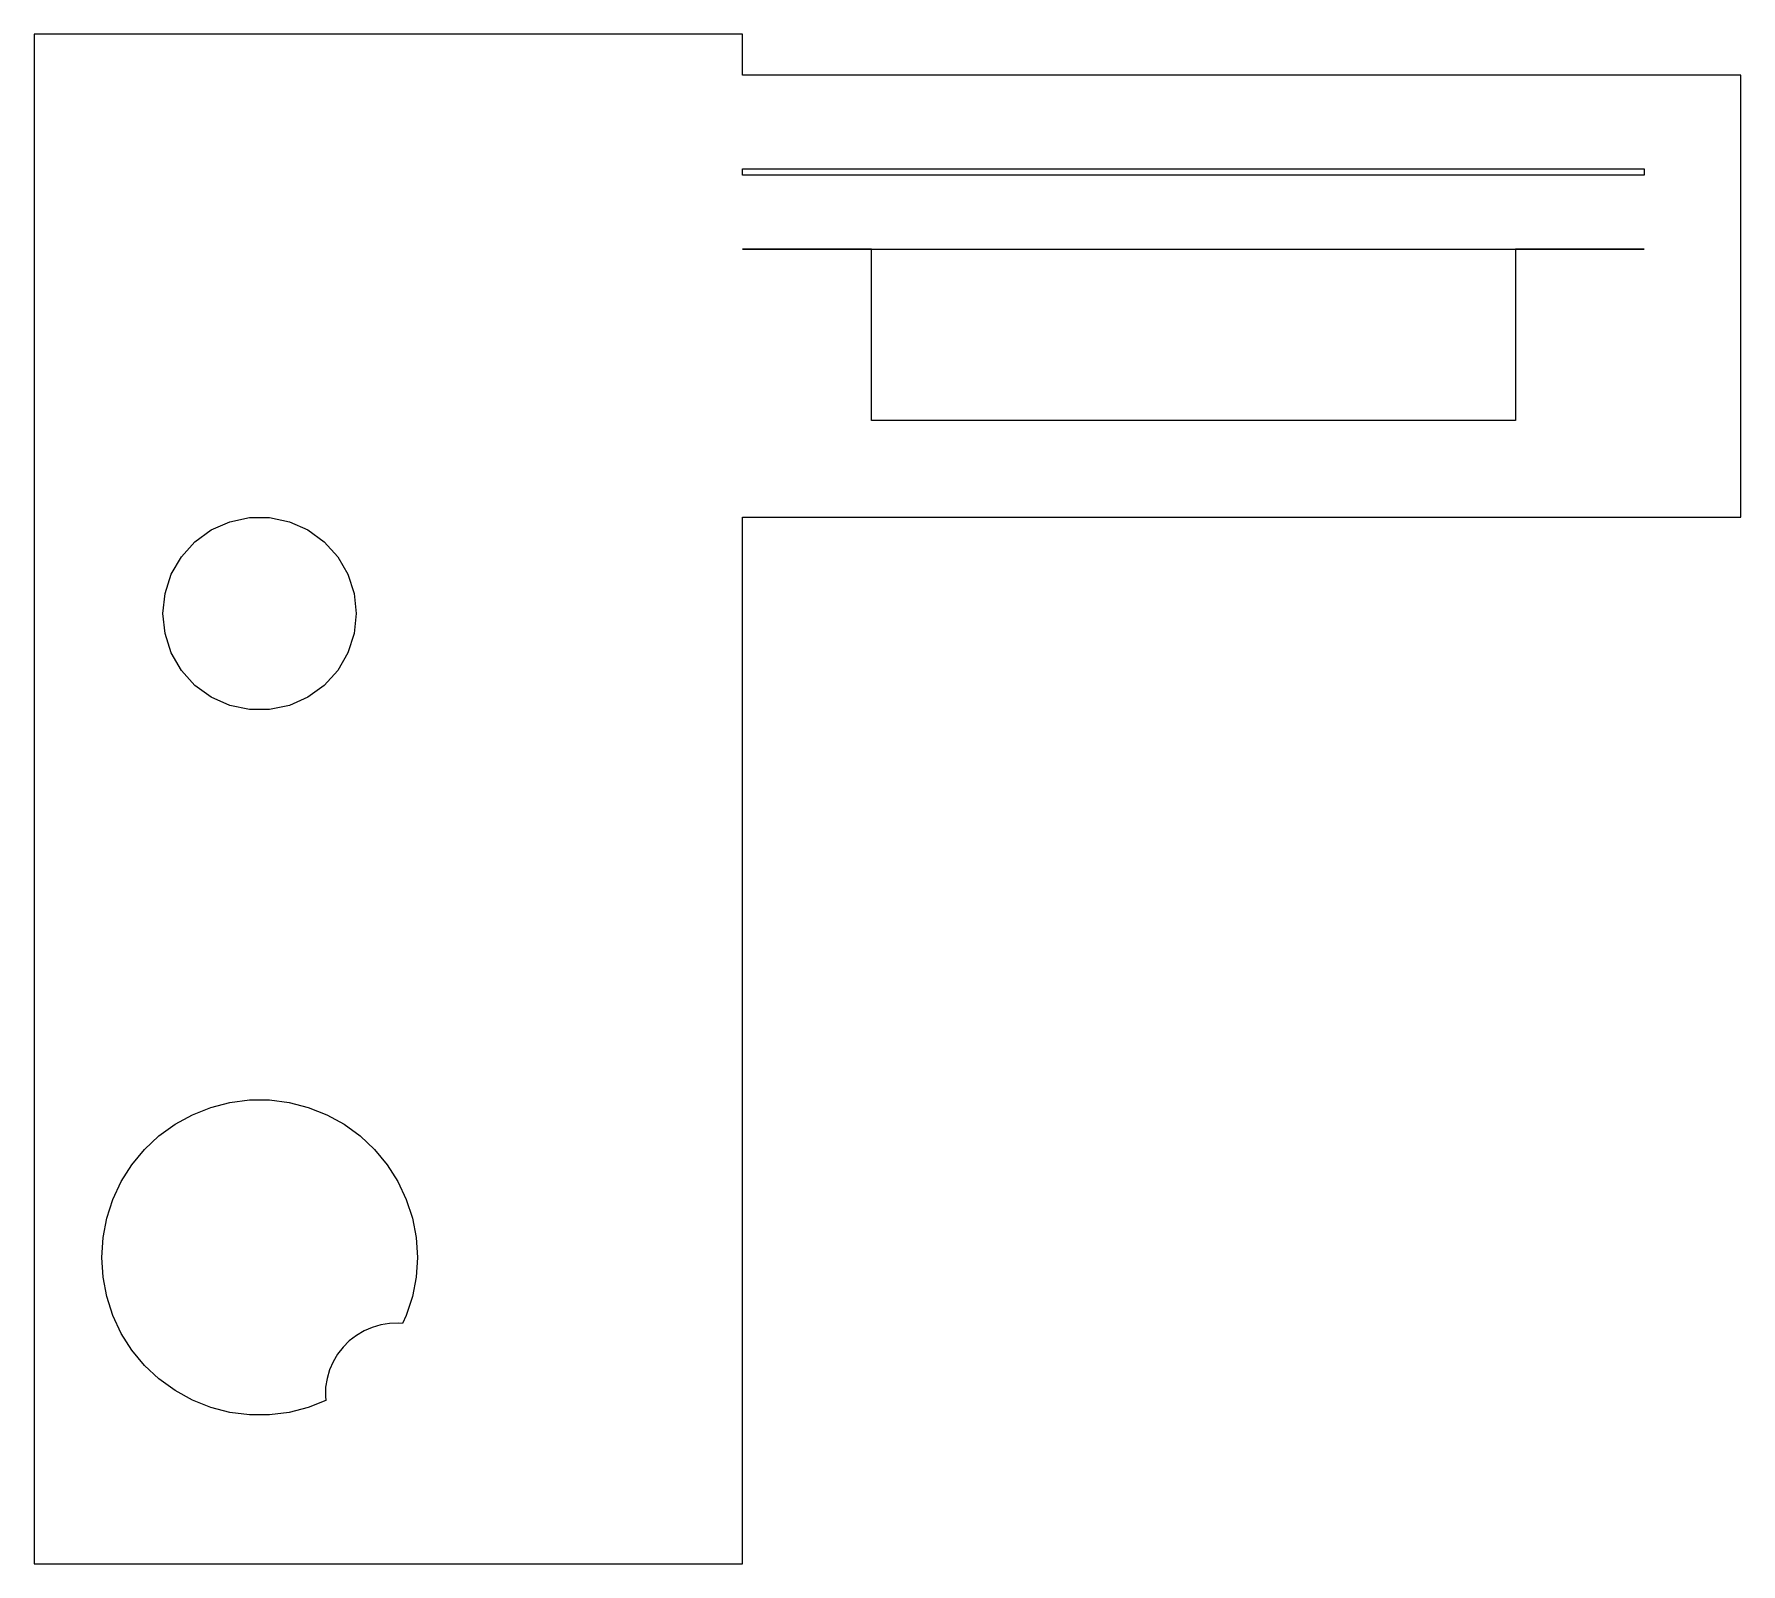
# Model space of a CAD drawing. Header units: metres. Extents: x -3.5 to 23, y -4.8 to 19.
import ezdxf

# ---------------------------------------------------------------- set-up
doc = ezdxf.new("R2010")
doc.units = ezdxf.units.M

msp = doc.modelspace()

# ---------------------------------------------------------------- linework, layer by layer
for p, q in [((7.5, 19), (-3.5, 19)), ((-3.5, 19), (-3.5, -4.75999)), ((7.5, 18.36), (7.5, 19)), ((23, 18.36), (7.5, 18.36)), ((23, 11.5), (23, 18.36)), ((7.5, 16.81), (7.5, 16.91)), ((7.5, 16.91), (21.5, 16.91)), ((21.5, 16.81), (7.5, 16.81)), ((21.5, 16.91), (21.5, 16.81)), ((7.5, 15.6595), (7.5, 15.6605)), ((7.5, 15.6605), (21.5, 15.6605)), ((9.5, 15.6595), (7.5, 15.6595)), ((9.5, 13), (9.5, 15.6595)), ((21.5, 15.6595), (19.5, 15.6595)), ((19.5, 15.6595), (19.5, 13)), ((21.5, 15.6605), (21.5, 15.6595)), ((19.5, 13), (9.5, 13)), ((-0.749985, 11.299), (-0.463516, 11.4266)), ((-0.463516, 11.4266), (-0.156784, 11.4918)), ((-0.156784, 11.4918), (0.156784, 11.4918)), ((0.156784, 11.4918), (0.463516, 11.4266)), ((0.463516, 11.4266), (0.75, 11.299)), ((7.5, 11.5), (23, 11.5)), ((7.5, -4.75999), (7.5, 11.5)), ((-1.00369, 11.1147), (-0.749985, 11.299)), ((0.75, 11.299), (1.00369, 11.1147)), ((-1.37032, 10.6101), (-1.21352, 10.8817)), ((-1.21352, 10.8817), (-1.00369, 11.1147)), ((1.00369, 11.1147), (1.21352, 10.8817)), ((1.21352, 10.8817), (1.37032, 10.6101)), ((-1.46721, 10.3119), (-1.37032, 10.6101)), ((1.37032, 10.6101), (1.46721, 10.3119)), ((-1.5, 10), (-1.46721, 10.3119)), ((1.46721, 10.3119), (1.5, 10)), ((-1.46721, 9.68813), (-1.5, 10)), ((1.5, 10), (1.46721, 9.68813)), ((-1.37032, 9.38989), (-1.46721, 9.68813)), ((1.46721, 9.68813), (1.37032, 9.38989)), ((-1.21352, 9.11832), (-1.37032, 9.38989)), ((1.37032, 9.38989), (1.21352, 9.11832)), ((-1.00369, 8.88527), (-1.21352, 9.11832)), ((1.21352, 9.11832), (1.00369, 8.88527)), ((-0.75, 8.70096), (-1.00369, 8.88527)), ((1.00369, 8.88527), (0.75, 8.70096)), ((-0.463516, 8.57341), (-0.75, 8.70096)), ((-0.156784, 8.50821), (-0.463516, 8.57341)), ((0.156784, 8.50821), (-0.156784, 8.50821)), ((0.463516, 8.57341), (0.156784, 8.50821)), ((0.75, 8.70096), (0.463516, 8.57341)), ((-0.75708, 2.33008), (-0.459076, 2.4066)), ((-0.459076, 2.4066), (-0.153824, 2.44516)), ((-0.153824, 2.44516), (0.153824, 2.44516)), ((0.153824, 2.44516), (0.459076, 2.4066)), ((0.459076, 2.4066), (0.75708, 2.33008)), ((-1.31277, 2.06859), (-1.04315, 2.21681)), ((-1.04315, 2.21681), (-0.75708, 2.33008)), ((0.75708, 2.33008), (1.04315, 2.21681)), ((1.04315, 2.21681), (1.31277, 2.06859)), ((-1.78596, 1.67714), (-1.56168, 1.88776)), ((-1.56168, 1.88776), (-1.31277, 2.06859)), ((1.31277, 2.06859), (1.56168, 1.88776)), ((1.56168, 1.88776), (1.78596, 1.67714)), ((-1.98209, 1.44006), (-1.78596, 1.67714)), ((1.78596, 1.67714), (1.98209, 1.44006)), ((-2.14694, 1.18028), (-1.98209, 1.44006)), ((1.98209, 1.44006), (2.14694, 1.18028)), ((-2.27794, 0.901901), (-2.14694, 1.18028)), ((2.14694, 1.18028), (2.27794, 0.901901)), ((-2.37302, 0.609283), (-2.27794, 0.901901)), ((2.27794, 0.901901), (2.37302, 0.609283)), ((-2.43068, 0.307053), (-2.37302, 0.609283)), ((2.37302, 0.609283), (2.43068, 0.307053)), ((-2.45, 0), (-2.43068, 0.307053)), ((2.43068, 0.307053), (2.45, 0)), ((-2.43068, -0.307053), (-2.45, 0)), ((2.45, 0), (2.43068, -0.307053)), ((-2.37302, -0.609283), (-2.43068, -0.307053)), ((2.43068, -0.307053), (2.37302, -0.609283)), ((-2.27794, -0.901901), (-2.37302, -0.609283)), ((2.37302, -0.609283), (2.27794, -0.901901)), ((-2.14694, -1.18028), (-2.27794, -0.901901)), ((1.88135, -1.04781), (1.7487, -1.08635)), ((2.01779, -1.0262), (1.88135, -1.04781)), ((2.15587, -1.02185), (2.01779, -1.0262)), ((2.2187, -1.02779), (2.15587, -1.02185)), ((2.27794, -0.901901), (2.2187, -1.02779)), ((-1.98209, -1.44006), (-2.14694, -1.18028)), ((1.39388, -1.29619), (1.29619, -1.39388)), ((1.50302, -1.21152), (1.39388, -1.29619)), ((1.62192, -1.1412), (1.50302, -1.21152)), ((1.7487, -1.08635), (1.62192, -1.1412)), ((-1.78596, -1.67714), (-1.98209, -1.44006)), ((1.21152, -1.50302), (1.1412, -1.62192)), ((1.29619, -1.39388), (1.21152, -1.50302)), ((-1.56168, -1.88776), (-1.78596, -1.67714)), ((1.08635, -1.7487), (1.04781, -1.88135)), ((1.1412, -1.62192), (1.08635, -1.7487)), ((-1.31277, -2.06859), (-1.56168, -1.88776)), ((-1.04315, -2.21681), (-1.31277, -2.06859)), ((1.0262, -2.01779), (1.02185, -2.15587)), ((1.04781, -1.88135), (1.0262, -2.01779)), ((-0.75708, -2.33008), (-1.04315, -2.21681)), ((-0.459076, -2.4066), (-0.75708, -2.33008)), ((0.75708, -2.33008), (0.459076, -2.4066)), ((1.02817, -2.22275), (0.75708, -2.33008)), ((1.02185, -2.15587), (1.02817, -2.22275)), ((-0.153824, -2.44516), (-0.459076, -2.4066)), ((0.153824, -2.44516), (-0.153824, -2.44516)), ((0.459076, -2.4066), (0.153824, -2.44516)), ((-3.5, -4.75999), (7.5, -4.75999))]:
    msp.add_line(p, q)

doc.saveas('drawing.dxf')
